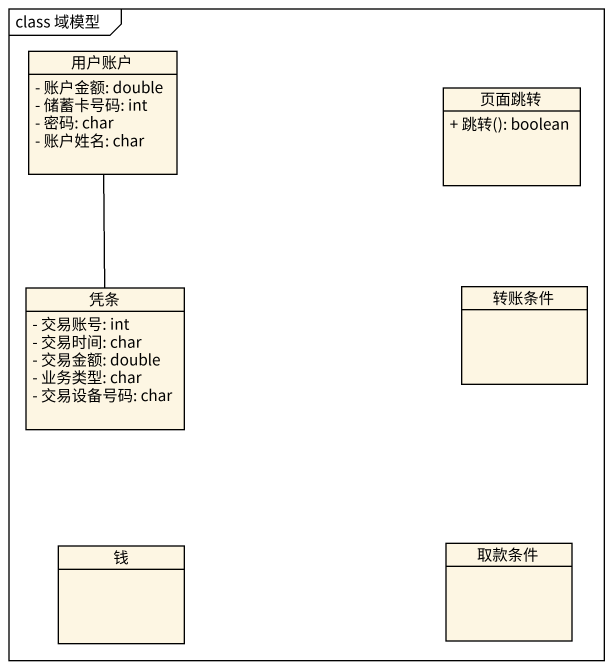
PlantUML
@startuml
mainframe class 域模型
hide circle
hide empty members
skinparam classAttributeIconSize 0
class 用户账户 {
  - 账户金额: double
  - 储蓄卡号码: int
  - 密码: char
  - 账户姓名: char
}
class 页面跳转 {
  + 跳转(): boolean
}
class 凭条 {
  - 交易账号: int
  - 交易时间: char
  - 交易金额: double
  - 业务类型: char
  - 交易设备号码: char
}
class 转账条件
class 钱
class 取款条件
用户账户 -- 凭条
@enduml
